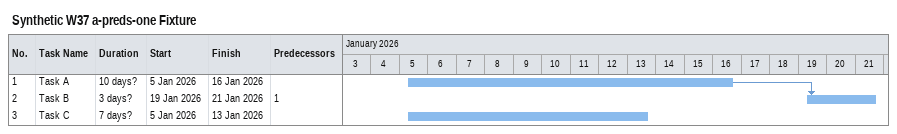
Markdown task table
Synthetic W37 a-preds-one Fixture

| ID | Task | Duration | Start | Finish | Predecessors |
|---|---|---|---|---|---|
| 1 | Task A | 10d? | 2026-01-05 | 2026-01-16 |  |
| 2 | Task B | 3d? | 2026-01-19 | 2026-01-21 | 1 |
| 3 | Task C | 7d? | 2026-01-05 | 2026-01-13 |  |
